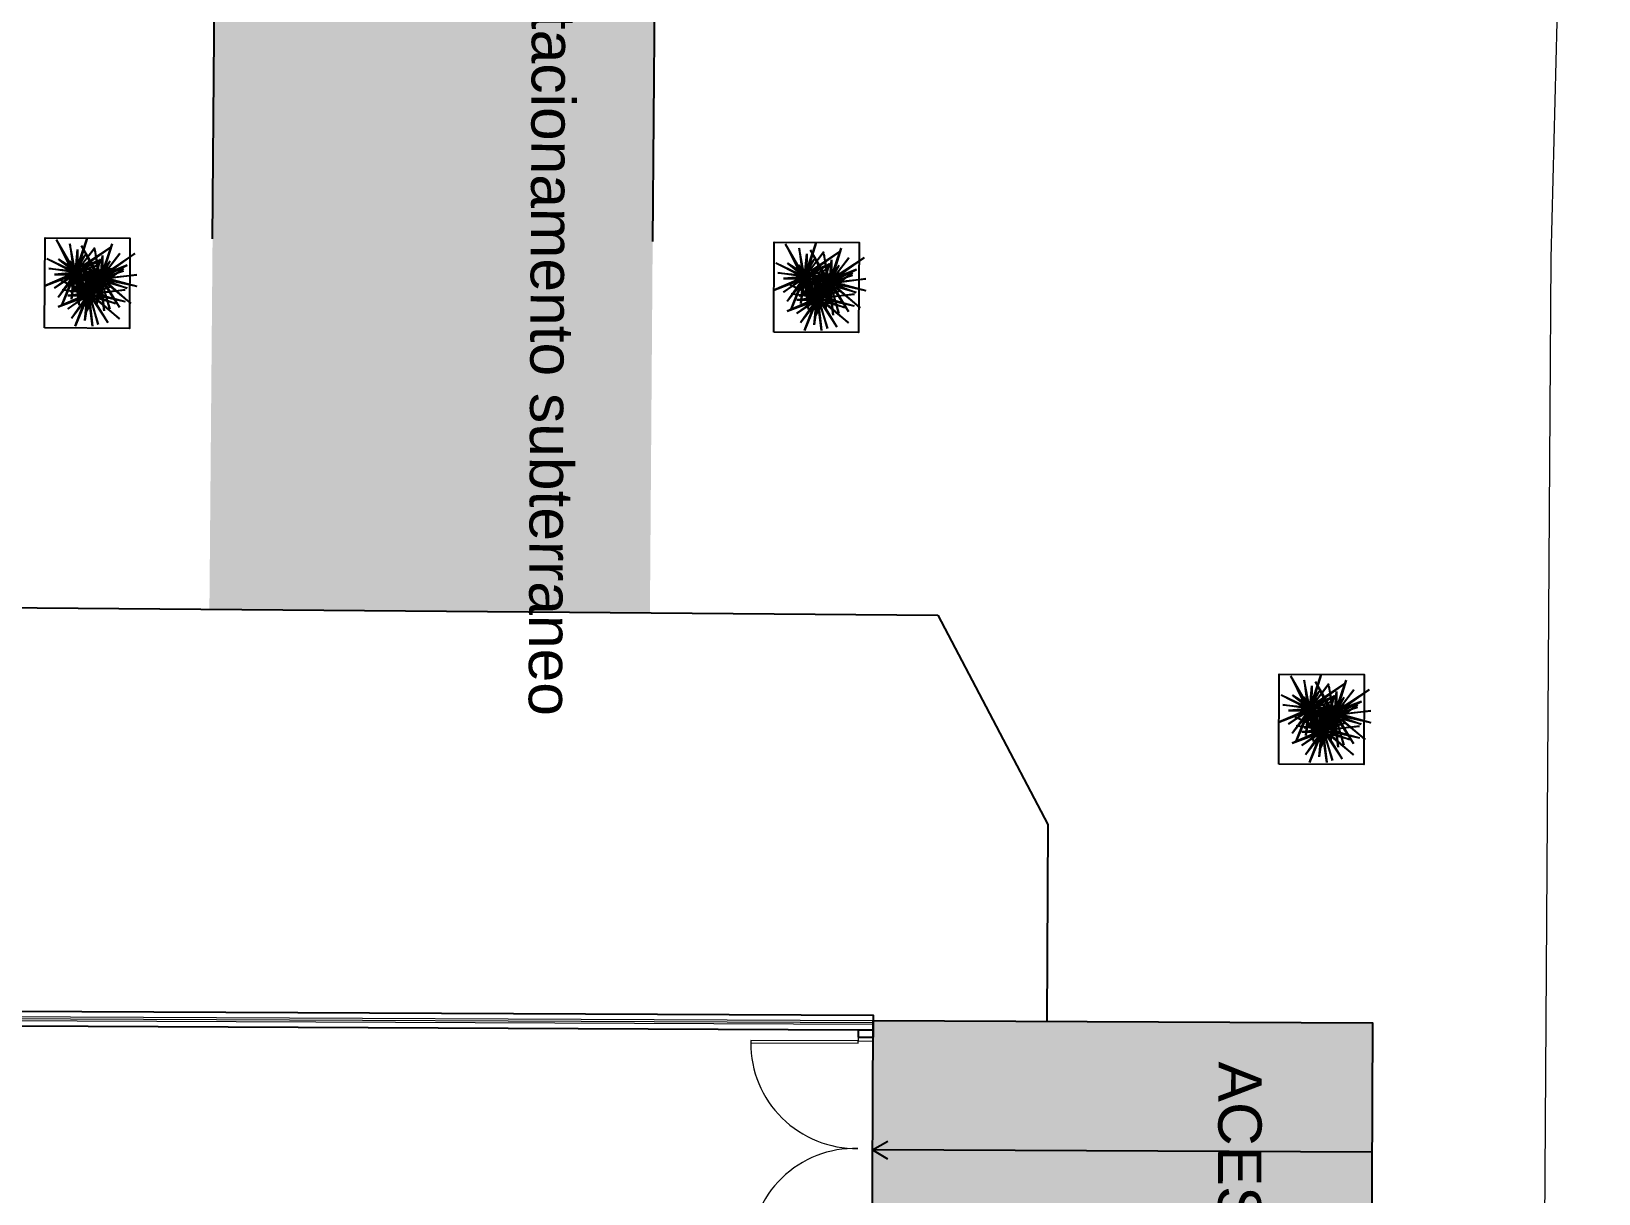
# Model space of a CAD drawing. Header units: metres. Extents: x 322294 to 7190115, y 7390841 to 10157759.
# Drawn here: x 323192.44 to 323213.58, y 7393342.56 to 7393358.24 of the extents above; entities that cross this region are included whole.
import ezdxf

# ---------------------------------------------------------------- set-up
doc = ezdxf.new("R2010")
doc.units = ezdxf.units.M
doc.layers.get('0').update_dxf_attribs({"lineweight": 18})
for name, color, linetype, lineweight in [('100_SIST_VIARIO_MEIO_FIO', 1, 'Continuous', 18), ('linagrossa', 7, 'Continuous', 25), ('PISO', 254, 'Continuous', 9), ('Portas', 1, 'Continuous', 0), ('VIDRO', 4, 'Continuous', 15)]:
    doc.layers.add(name, color=color, linetype=linetype, lineweight=lineweight)
for name, color, linetype in [('Alvenaria', 6, 'Continuous'), ('TEXTO', 2, 'Continuous'), ('VEGET', 64, 'Continuous')]:
    doc.layers.add(name, color=color, linetype=linetype)
doc.styles.get("Standard").update_dxf_attribs({"font": 'arial.ttf'})

# ---------------------------------------------------------------- blocks, each defined once
blk = doc.blocks.new('A$C21090EC6')
for p, q in [((6.749999990448771, 5.999999985987621), (1.874999990448771, 12.74999998598762)), ((1.874999990448771, 12.74999998598762), (5.624999990448771, 7.124999985987621)), ((6.749999990448771, 5.999999985987621), (5.999999990448771, 13.12499998598762)), ((5.999999990448771, 13.12499998598762), (6.749999990448771, 7.499999985987621)), ((6.749999990448771, 5.999999985987621), (8.24999999044877, 13.12499998598762)), ((6.749999990448771, 7.499999985987621), (8.24999999044877, 13.12499998598762)), ((6.749999990448771, 5.999999985987621), (1.874999990448771, 9.749999985987621)), ((1.874999990448771, 9.749999985987621), (6.374999990448771, 6.374999985987621)), ((6.749999990448771, 5.999999985987621), (4.124999990448771, 11.24999998598762)), ((4.124999990448771, 11.24999998598762), (5.573275852517736, 7.629310330815207)), ((6.749999990448771, 5.999999985987621), (5.249999990448771, 10.49999998598762)), ((5.249999990448771, 10.49999998598762), (6.642857133305914, 7.017857128844764)), ((6.749999990448771, 5.999999985987621), (11.62499999044877, 11.99999998598762)), ((6.749999990448771, 5.999999985987621), (8.62499999044877, 11.24999998598762)), ((6.749999990448771, 5.999999985987621), (12.37499999044877, 9.749999985987621)), ((12.37499999044877, 9.749999985987621), (7.499999990448771, 6.749999985987621)), ((11.62499999044877, 11.99999998598762), (7.579495231484044, 7.328560793449434)), ((8.62499999044877, 11.24999998598762), (7.579495231484044, 7.328560793449434)), ((6.749999990448771, 5.999999985987621), (-9.551229140924988e-09, 8.249999985987621)), ((-9.551229140924988e-09, 8.249999985987621), (4.874999990448771, 6.749999985987621)), ((6.749999990448771, 5.999999985987621), (2.249999990448771, 6.374999985987621)), ((2.249999990448771, 6.374999985987621), (5.624999990448771, 6.374999985987621)), ((6.749999990448771, 5.999999985987621), (3.374999990448771, 7.874999985987621)), ((3.374999990448771, 7.874999985987621), (4.874999990448771, 6.749999985987621)), ((6.749999990448771, 5.999999985987621), (12.74999999044877, 7.874999985987621)), ((6.749999990448771, 5.999999985987621), (13.12499999044877, 6.749999985987621)), ((12.74999999044877, 7.874999985987621), (7.499999990448771, 6.374999985987621)), ((13.12499999044877, 6.749999985987621), (7.499999990448771, 5.999999985987621)), ((6.749999990448771, 5.999999985987621), (0.3749999904487709, 2.249999985987621)), ((0.3749999904487709, 2.249999985987621), (5.488636354085134, 4.806818167805803)), ((6.749999990448771, 5.999999985987621), (1.124999990448771, 4.874999985987621)), ((1.124999990448771, 4.874999985987621), (5.934593013704585, 5.520348823196923)), ((6.749999990448771, 5.999999985987621), (4.124999990448771, 0.3749999859876212)), ((6.749999990448771, 5.999999985987621), (4.124999990448771, 2.624999985987621)), ((4.124999990448771, 2.624999985987621), (5.934593013704585, 5.520348823196923)), ((6.374999990448771, 4.874999985987621), (4.124999990448771, 0.3749999859876212)), ((6.749999990448771, 5.999999985987621), (5.999999990448771, 0.7499999859876212)), ((5.999999990448771, 0.7499999859876212), (6.374999990448771, 4.874999985987621)), ((6.749999990448771, 5.999999985987621), (9.37499999044877, -1.401237881282213e-08)), ((6.749999990448771, 5.999999985987621), (13.12499999044877, 3.374999985987621)), ((6.749999990448771, 5.999999985987621), (7.124999990448771, 1.874999985987621)), ((6.749999990448771, 5.999999985987621), (11.99999999044877, 5.249999985987621)), ((6.749999990448771, 5.999999985987621), (9.74999999044877, 1.874999985987621)), ((6.749999990448771, 5.999999985987621), (11.62499999044877, 2.624999985987621)), ((7.124999990448771, 1.874999985987621), (7.124999990448771, 4.874999985987621)), ((9.74999999044877, 1.874999985987621), (7.499999990448771, 5.249999985987621)), ((9.37499999044877, -1.401237881282213e-08), (7.499999990448771, 4.874999985987621)), ((11.99999999044877, 5.249999985987621), (7.874999990448771, 5.624999985987621)), ((13.12499999044877, 3.374999985987621), (8.24999999044877, 5.249999985987621)), ((8.24999999044877, 5.249999985987621), (11.62499999044877, 2.624999985987621)), ((4.124999990448771, 0.3749999859876212), (4.124999990448771, 0.3749999859876212))]:
    blk.add_line(p, q)

msp = doc.modelspace()

# ---------------------------------------------------------------- hatches: boundary and pattern name
at = {"layer": 'linagrossa'}
h = msp.add_hatch(dxfattribs=at)
h.set_pattern_fill('AR-B88', color=256, scale=0.002, angle=119.7387728791572)
h.set_pattern_definition([(119.7387728791571, (321937.0059788703, 7397944.88776041), (-0.3528755072242717, -0.2015932449295189), []), (209.7387728791572, (321937.0059788703, 7397944.88776041), (-0.2520788847595122, -0.3780309985416547), [0.4064, -0.4064])])
h.paths.add_polyline_path([(323194.8378490254, 7393350.440203292), (323200.7807494205, 7393350.405422342), (323201.1598621043, 7393401.719052254), (323195.2545434412, 7393399.152731765)])
at = {"layer": 'PISO'}
h = msp.add_hatch(color=256, dxfattribs=at)
h.dxf.hatch_style = 1
h.paths.add_polyline_path([(323210.5275618678, 7393344.866892769), (323210.5128591487, 7393341.642120806), (323203.777240956, 7393341.672830543), (323203.791943675, 7393344.897602506)])

# ---------------------------------------------------------------- linework, layer by layer
at = {"layer": '100_SIST_VIARIO_MEIO_FIO'}
msp.add_lwpolyline([(323213.5794349358, 7393407.116323097), (323213.5089134135, 7393366.793073106), (323213.0272091463, 7393358.903427484), (323212.9358824936, 7393355.185028933), (323212.8055017826, 7393335.278038682), (323212.8055017826, 7393335.278038682), (323210.1619485602, 7393333.710952898)], dxfattribs=at)
at = {"layer": 'Alvenaria'}
for p, q in [((323203.5909208081, 7393344.673711213), (323203.7909187293, 7393344.672799362)), ((323203.5913767341, 7393344.773710174), (323203.7913746553, 7393344.772798324))]:
    msp.add_line(p, q, dxfattribs=at)
for points in [[(323192.6972927861, 7393329.923224761), (323170.7237485992, 7393330.02340885), (323170.792593388, 7393345.123251908), (323203.7922865065, 7393344.972796245), (323203.7909187293, 7393344.672799362)], [(323192.2564764998, 7393344.825389441), (323203.5913767341, 7393344.773710174), (323203.5909208081, 7393344.673711213)], [(323203.777240956, 7393341.672830543), (323203.791943675, 7393344.897602506), (323210.5275618678, 7393344.866892769), (323210.5128591487, 7393341.642120806), (323205.7772201698, 7393341.663712027)]]:
    msp.add_lwpolyline(points, dxfattribs=at)
at = {"layer": 'linagrossa'}
for p, q in [((323200.8210136055, 7393355.409024557), (323201.1598621043, 7393401.719052254)), ((323194.8781132103, 7393355.443805507), (323195.2545434412, 7393399.152731765)), ((323111.2154790194, 7393351.119636701), (323204.6651019087, 7393350.367643903)), ((323204.6651019087, 7393350.367643903), (323206.148298453, 7393347.545659846)), ((323206.148298453, 7393347.545659846), (323206.1361764217, 7393344.886914434))]:
    msp.add_line(p, q, dxfattribs=at)
for points in [[(323192.6151277896, 7393354.241772154), (323192.6206684622, 7393355.45701725), (323193.765871509, 7393355.45179592), (323193.7603308364, 7393354.236550825)], [(323202.4513808379, 7393354.184205277), (323202.4569215114, 7393355.399450372), (323203.6021245582, 7393355.394229042), (323203.5965838847, 7393354.178983946)], [(323209.2642193952, 7393348.356785876), (323209.2697600687, 7393349.572030971), (323210.4149631155, 7393349.566809641), (323210.4094224419, 7393348.351564546)]]:
    msp.add_lwpolyline(points, close=True, dxfattribs=at)
at = {"layer": 'Portas'}
msp.add_lwpolyline([(323203.5906928446, 7393344.623711734), (323202.140707916, 7393344.630322657), (323202.1405711386, 7393344.600322969), (323203.5905560673, 7393344.593712045)], close=True, dxfattribs=at)
msp.add_lwpolyline([(323203.5909208081, 7393344.673711213), (323203.5906928446, 7393344.623711734), (323203.7906907658, 7393344.622799882), (323203.7909187293, 7393344.672799362)], dxfattribs=at)
for centre, start, end in [((323203.5608667214, 7393344.593847409), 179.7387728858136, 270.9365504651656), ((323203.5479184297, 7393341.753876925), 88.54099532983413, 179.7387728858136)]:
    msp.add_arc(centre, 1.420310344829431, start, end, dxfattribs=at)
at = {"layer": 'TEXTO'}
for p, q in [((323203.7839960203, 7393343.154429975), (323203.9882866133, 7393343.273468278)), ((323210.519614213, 7393343.123720238), (323203.7839960203, 7393343.154429975)), ((323203.7839960203, 7393343.154429975), (323203.9871926784, 7393343.033533815))]:
    msp.add_line(p, q, dxfattribs=at)
at = {"layer": 'VIDRO'}
for p, q in [((323170.7922514437, 7393345.048252688), (323203.7919445622, 7393344.897797024)), ((323170.7920234812, 7393344.998253208), (323203.7917165996, 7393344.847797544)), ((323170.792137462, 7393345.023252947), (323203.7918305804, 7393344.872797283))]:
    msp.add_line(p, q, dxfattribs=at)

# ---------------------------------------------------------------- block references
at = {"layer": 'VEGET', "xscale": 0.0689040690710979, "yscale": 0.0689040690710979, "zscale": 0.0689040690710979, "rotation": 269.7387728791572}
for p in [(323192.6206230235, 7393355.456944081), (323202.4568760709, 7393355.399377204), (323192.9561280075, 7393355.377823154), (323202.7923810558, 7393355.320256276), (323192.800153009, 7393355.171819936), (323202.6364060583, 7393355.114253058), (323209.2697146282, 7393349.571957801), (323209.6052196131, 7393349.492836875), (323209.4492446155, 7393349.286833657)]:
    msp.add_blockref('A$C21090EC6', p, dxfattribs=at)

# ---------------------------------------------------------------- texts
at = {"layer": 'linagrossa'}
for s, p in [('estacionamento subterraneo', (323199.1920568558, 7393359.356407315)), ('ACESSO PRINCIPAL', (323208.452099103, 7393344.345698194))]:
    msp.add_text(s, height=0.5844359453484342, rotation=269.7387728856063, dxfattribs=at).set_placement(p)

doc.saveas('drawing.dxf')
